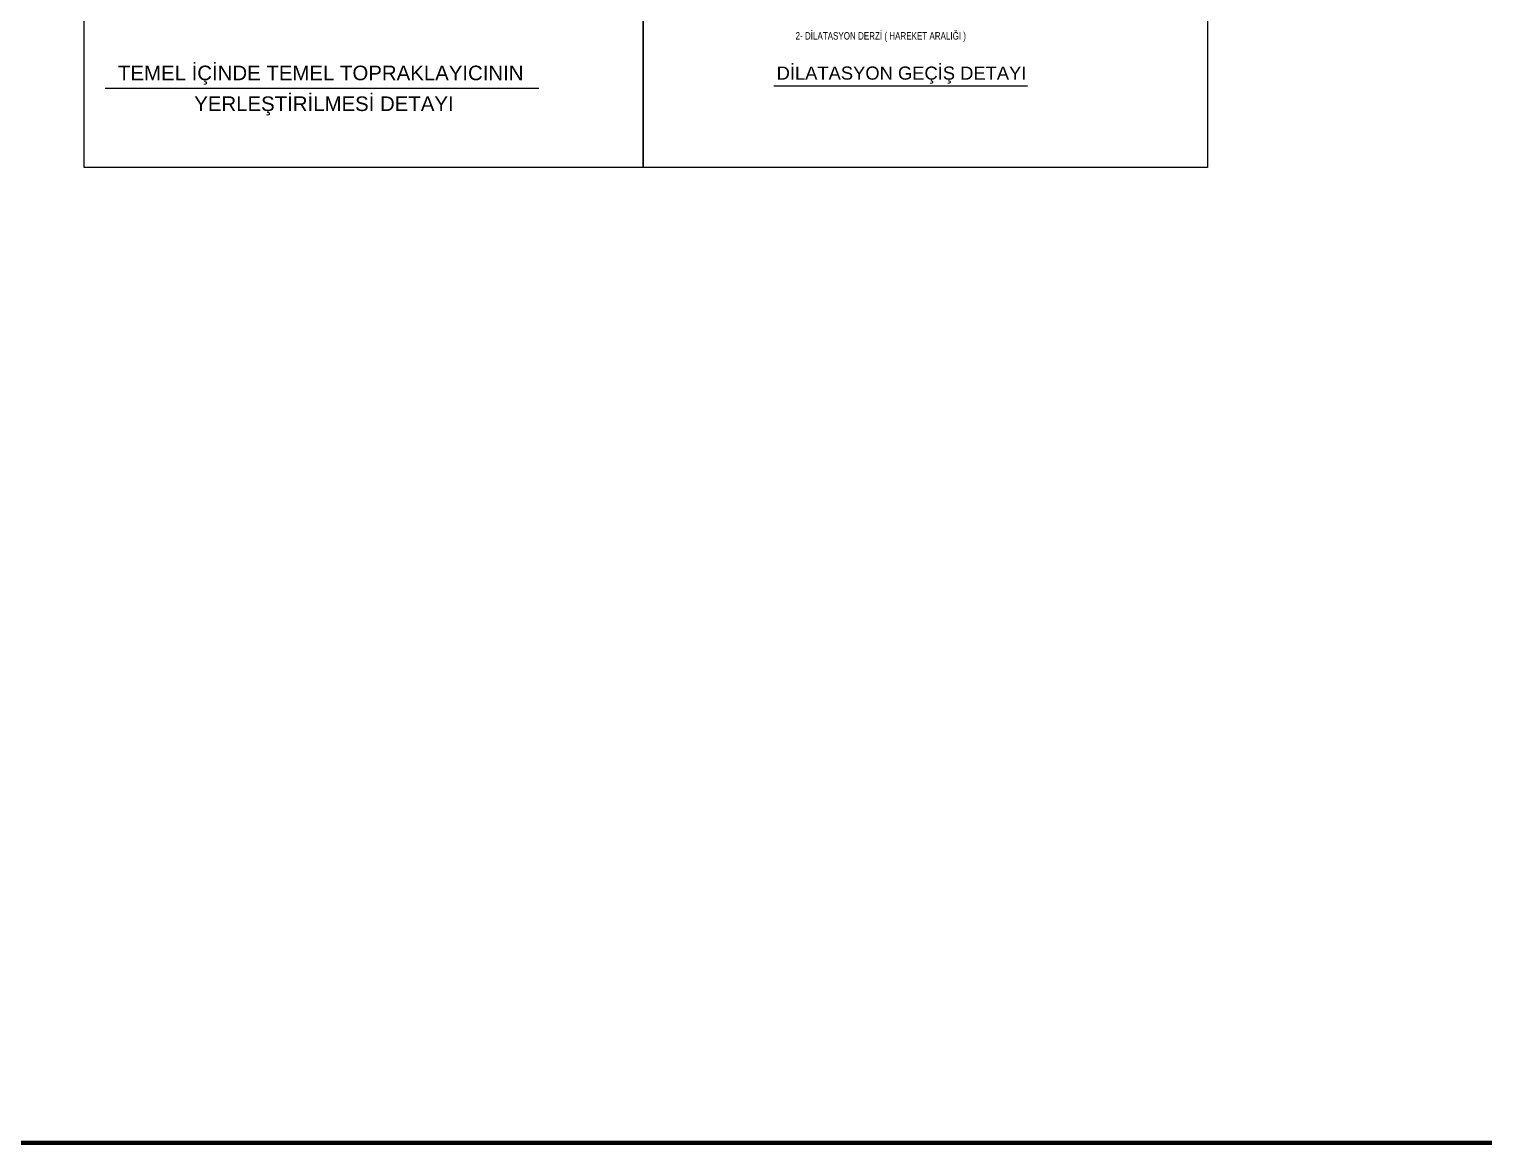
# Model space of a CAD drawing. Header units: millimetres. Extents: x 962 to 8486, y 785 to 4222.
# Drawn here: x 2481 to 3547, y 785 to 1601 of the extents above; entities that cross this region are included whole.
import ezdxf

# ---------------------------------------------------------------- set-up
doc = ezdxf.new("R2010")
doc.units = ezdxf.units.MM
doc.layers.add('AHAT', color=3, linetype='Continuous')
doc.layers.add('YAZI', color=8, linetype='Continuous')
doc.styles.add('2', font='wturkce.shx', dxfattribs={"height": 0.2})
doc.styles.add('STYLE1', font='arial.ttf')

msp = doc.modelspace()

# ---------------------------------------------------------------- linework, layer by layer
at = {"color": 2, "linetype": 'ByBlock', "lineweight": 211, "true_color": 0xf1eb1f}
msp.add_lwpolyline([(962.2, 2968.424), (8486.017, 2968.424), (8486.017, 784.648), (962.2, 784.648)], close=True, dxfattribs=at)
at = {"layer": 'AHAT', "linetype": 'Continuous'}
for p, q in [((2536.586, 1557.88), (2854.484, 1557.88)), ((3026.62, 1559.645), (3212.499, 1559.645))]:
    msp.add_line(p, q, dxfattribs=at)
at = {"layer": 'YAZI'}
for points in [[(2930.833, 2054.802), (3344.414, 2054.802), (3344.414, 1499.676), (2930.833, 1499.676)], [(2521.181, 1964.261), (2930.833, 1964.261), (2930.833, 1499.676), (2521.181, 1499.676)]]:
    msp.add_lwpolyline(points, close=True, dxfattribs=at)

# ---------------------------------------------------------------- texts
at = {"layer": 'YAZI', "linetype": 'Continuous', "style": '2', "width": 0.8}
msp.add_text('2- DİLATASYON DERZİ ( HAREKET ARALIĞI )', height=5.50037, dxfattribs=at).set_placement((3042.622, 1593.436))
at = {"layer": 'YAZI', "style": 'STYLE1'}
for s, height, p in [('TEMEL İÇİNDE TEMEL TOPRAKLAYICININ ', 10.69517, (2546.085, 1563.658)), ('DİLATASYON GEÇİŞ DETAYI', 9.62565, (3028.745, 1564.082)), ('YERLEŞTİRİLMESİ DETAYI', 10.69517, (2601.968, 1541.1))]:
    msp.add_text(s, height=height, dxfattribs=at).set_placement(p)

doc.saveas('drawing.dxf')
